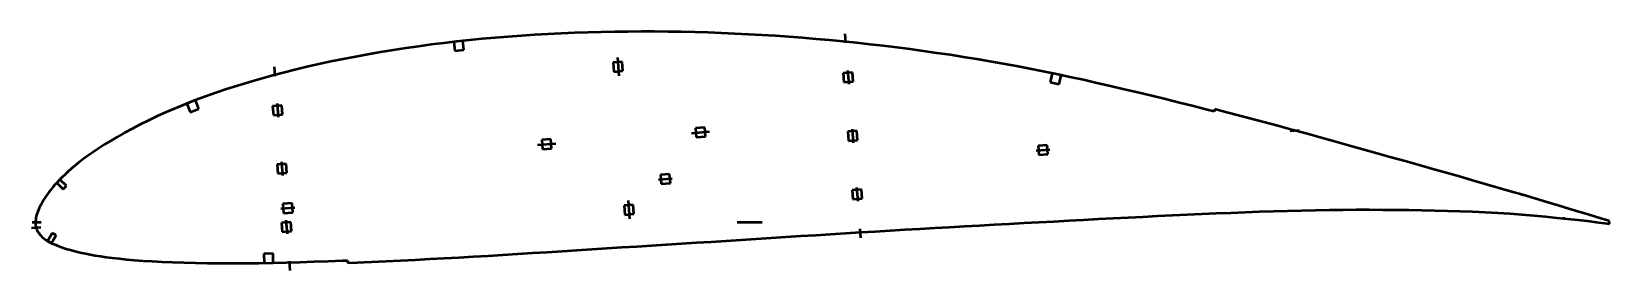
# Model space of a CAD drawing. Header units: metres. Extents: x -259 to 431, y -21 to 83.
import ezdxf

# ---------------------------------------------------------------- set-up
doc = ezdxf.new("R2010")
doc.units = ezdxf.units.M
for name, color, linetype, lineweight in [('FoilLayer', 1, 'Continuous', 50), ('StringerLayer', 1, 'Continuous', 50), ('SubLayer', 1, 'Continuous', 50)]:
    doc.layers.add(name, color=color, linetype=linetype, lineweight=lineweight)

msp = doc.modelspace()

# ---------------------------------------------------------------- linework, layer by layer
at = {"layer": 'FoilLayer'}
for p, q in [((-15.69, 82.93), (-21.51, 82.73)), ((-9.85, 83.09), (-15.69, 82.93)), ((-4, 83.21), (-9.85, 83.09)), ((1.84, 83.29), (-4, 83.21)), ((7.69, 83.33), (1.84, 83.29)), ((13.54, 83.33), (7.69, 83.33)), ((19.39, 83.28), (13.54, 83.33)), ((25.25, 83.19), (19.39, 83.28)), ((31.11, 83.06), (25.25, 83.19)), ((36.97, 82.88), (31.11, 83.06)), ((42.84, 82.67), (36.97, 82.88)), ((-95.33, 76.07), (-100.86, 75.22)), ((-89.78, 76.88), (-95.33, 76.07)), ((-84.21, 77.63), (-89.78, 76.88)), ((-78.63, 78.34), (-84.21, 77.63)), ((-73.03, 79), (-78.63, 78.34)), ((-67.43, 79.6), (-73.03, 79)), ((-61.8, 80.15), (-67.43, 79.6)), ((-56.14, 80.64), (-61.8, 80.15)), ((-50.44, 81.09), (-56.14, 80.64)), ((-44.69, 81.5), (-50.44, 81.09)), ((-38.92, 81.87), (-44.69, 81.5)), ((-33.13, 82.2), (-38.92, 81.87)), ((-27.33, 82.49), (-33.13, 82.2)), ((-21.51, 82.73), (-27.33, 82.49)), ((48.72, 82.42), (42.84, 82.67)), ((54.6, 82.12), (48.72, 82.42)), ((60.49, 81.78), (54.6, 82.12)), ((66.38, 81.41), (60.49, 81.78)), ((72.29, 80.99), (66.38, 81.41)), ((78.2, 80.54), (72.29, 80.99)), ((84.11, 80.05), (78.2, 80.54)), ((90.02, 79.52), (84.11, 80.05)), ((95.93, 78.96), (90.02, 79.52)), ((101.84, 78.36), (95.93, 78.96)), ((107.73, 77.72), (101.84, 78.36)), ((113.6, 77.05), (107.73, 77.72)), ((119.46, 76.34), (113.6, 77.05)), ((125.31, 75.59), (119.46, 76.34)), ((-133.32, 69.07), (-138.58, 67.87)), ((-128.01, 70.22), (-133.32, 69.07)), ((-122.66, 71.32), (-128.01, 70.22)), ((-117.26, 72.37), (-122.66, 71.32)), ((-111.83, 73.37), (-117.26, 72.37)), ((-106.36, 74.32), (-111.83, 73.37)), ((-100.86, 75.22), (-106.36, 74.32)), ((131.15, 74.8), (125.31, 75.59)), ((136.99, 73.97), (131.15, 74.8)), ((142.83, 73.11), (136.99, 73.97)), ((148.65, 72.2), (142.83, 73.11)), ((154.47, 71.26), (148.65, 72.2)), ((160.27, 70.27), (154.47, 71.26)), ((166.08, 69.24), (160.27, 70.27)), ((171.89, 68.17), (166.08, 69.24)), ((-159.14, 62.56), (-164.1, 61.13)), ((-154.08, 63.95), (-159.14, 62.56)), ((-148.96, 65.31), (-154.08, 63.95)), ((-143.79, 66.62), (-148.96, 65.31)), ((-138.58, 67.87), (-143.79, 66.62)), ((177.72, 67.05), (171.89, 68.17)), ((183.55, 65.9), (177.72, 67.05)), ((189.39, 64.71), (183.55, 65.9)), ((195.25, 63.47), (189.39, 64.71)), ((201.13, 62.19), (195.25, 63.47)), ((207.04, 60.87), (201.13, 62.19)), ((-178.35, 56.59), (-182.9, 54.98)), ((-173.7, 58.15), (-178.35, 56.59)), ((-168.95, 59.67), (-173.7, 58.15)), ((-164.1, 61.13), (-168.95, 59.67)), ((212.99, 59.51), (207.04, 60.87)), ((218.98, 58.1), (212.99, 59.51)), ((225.01, 56.67), (218.98, 58.1)), ((231.07, 55.22), (225.01, 56.67)), ((237.12, 53.75), (231.07, 55.22)), ((-195.92, 49.88), (-200.03, 48.12)), ((-191.69, 51.62), (-195.92, 49.88)), ((-187.35, 53.32), (-191.69, 51.62)), ((-182.9, 54.98), (-187.35, 53.32)), ((243.18, 52.25), (237.12, 53.75)), ((249.24, 50.73), (243.18, 52.25)), ((255.31, 49.18), (249.24, 50.73)), ((258.37, 48.39), (255.31, 49.18)), ((258.64, 49.41), (258.37, 48.39)), ((261.66, 48.63), (258.64, 49.41)), ((267.77, 47.03), (261.66, 48.63)), ((-211.52, 42.69), (-215.02, 40.89)), ((-207.84, 44.51), (-211.52, 42.69)), ((-204, 46.32), (-207.84, 44.51)), ((-200.03, 48.12), (-204, 46.32)), ((273.89, 45.42), (267.77, 47.03)), ((280.02, 43.78), (273.89, 45.42)), ((286.17, 42.12), (280.02, 43.78)), ((292.34, 40.44), (286.17, 42.12)), ((-224.38, 35.65), (-227.12, 33.97)), ((-221.46, 37.37), (-224.38, 35.65)), ((-218.34, 39.12), (-221.46, 37.37)), ((-215.02, 40.89), (-218.34, 39.12)), ((298.53, 38.75), (292.34, 40.44)), ((304.74, 37.04), (298.53, 38.75)), ((310.95, 35.32), (304.74, 37.04)), ((317.16, 33.6), (310.95, 35.32)), ((-236.28, 27.69), (-238.16, 26.25)), ((-234.24, 29.18), (-236.28, 27.69)), ((-232.04, 30.72), (-234.24, 29.18)), ((-229.67, 32.32), (-232.04, 30.72)), ((-227.12, 33.97), (-229.67, 32.32)), ((323.38, 31.86), (317.16, 33.6)), ((329.6, 30.12), (323.38, 31.86)), ((335.79, 28.38), (329.6, 30.12)), ((341.94, 26.66), (335.79, 28.38)), ((-244.33, 20.96), (-245.59, 19.75)), ((-242.97, 22.22), (-244.33, 20.96)), ((-241.49, 23.52), (-242.97, 22.22)), ((-239.9, 24.86), (-241.49, 23.52)), ((-238.16, 26.25), (-239.9, 24.86)), ((348.02, 24.95), (341.94, 26.66)), ((354.01, 23.26), (348.02, 24.95)), ((359.88, 21.61), (354.01, 23.26)), ((365.66, 19.96), (359.88, 21.61)), ((-250.57, 14.26), (-251.34, 13.26)), ((-249.73, 15.29), (-250.57, 14.26)), ((-248.81, 16.34), (-249.73, 15.29)), ((-247.82, 17.44), (-248.81, 16.34)), ((-246.75, 18.57), (-247.82, 17.44)), ((-245.59, 19.75), (-246.75, 18.57)), ((371.35, 18.33), (365.66, 19.96)), ((376.94, 16.69), (371.35, 18.33)), ((382.46, 15.08), (376.94, 16.69)), ((387.92, 13.52), (382.46, 15.08)), ((-255.28, 7.04), (-255.65, 6.27)), ((-254.86, 7.84), (-255.28, 7.04)), ((-254.39, 8.68), (-254.86, 7.84)), ((-253.88, 9.56), (-254.39, 8.68)), ((-253.32, 10.45), (-253.88, 9.56)), ((-252.72, 11.35), (-253.32, 10.45)), ((-252.06, 12.29), (-252.72, 11.35)), ((-251.34, 13.26), (-252.06, 12.29)), ((393.32, 11.94), (387.92, 13.52)), ((398.68, 10.36), (393.32, 11.94)), ((403.88, 8.82), (398.68, 10.36)), ((408.86, 7.34), (403.88, 8.82)), ((413.56, 5.95), (408.86, 7.34)), ((-257.22, 0.6), (-257.25, -0.04)), ((-257.16, 1.24), (-257.22, 0.6)), ((-257.06, 1.9), (-257.16, 1.24)), ((-256.92, 2.6), (-257.06, 1.9)), ((-256.76, 3.3), (-256.92, 2.6)), ((-256.54, 3.98), (-256.76, 3.3)), ((-256.28, 4.7), (-256.54, 3.98)), ((-255.98, 5.47), (-256.28, 4.7)), ((-255.65, 6.27), (-255.98, 5.47)), ((175.18, -0.28), (181.7, 0.08)), ((181.7, 0.08), (188.22, 0.42)), ((188.22, 0.42), (194.73, 0.77)), ((194.73, 0.77), (201.24, 1.12)), ((201.24, 1.12), (207.73, 1.47)), ((207.73, 1.47), (214.21, 1.81)), ((214.21, 1.81), (220.68, 2.14)), ((220.68, 2.14), (227.15, 2.46)), ((227.15, 2.46), (233.63, 2.77)), ((233.63, 2.77), (240.1, 3.08)), ((240.1, 3.08), (246.54, 3.39)), ((246.54, 3.39), (252.93, 3.69)), ((252.93, 3.69), (259.28, 3.96)), ((259.28, 3.96), (265.6, 4.22)), ((265.6, 4.22), (271.9, 4.47)), ((271.9, 4.47), (278.13, 4.7)), ((278.13, 4.7), (284.3, 4.9)), ((284.3, 4.9), (290.44, 5.06)), ((290.44, 5.06), (296.57, 5.19)), ((296.57, 5.19), (302.68, 5.3)), ((302.68, 5.3), (308.73, 5.42)), ((308.73, 5.42), (314.67, 5.53)), ((314.67, 5.53), (320.5, 5.57)), ((320.5, 5.57), (326.3, 5.54)), ((326.3, 5.54), (332.11, 5.51)), ((332.11, 5.51), (337.86, 5.5)), ((337.86, 5.5), (343.54, 5.43)), ((343.54, 5.43), (349.19, 5.3)), ((349.19, 5.3), (354.82, 5.18)), ((354.82, 5.18), (360.4, 5.08)), ((360.4, 5.08), (365.9, 4.94)), ((365.9, 4.94), (371.37, 4.7)), ((371.37, 4.7), (376.89, 4.42)), ((376.89, 4.42), (382.37, 4.14)), ((382.37, 4.14), (387.72, 3.84)), ((387.72, 3.84), (392.96, 3.44)), ((392.96, 3.44), (398.17, 2.98)), ((398.17, 2.98), (403.29, 2.5)), ((403.29, 2.5), (408.23, 2.03)), ((408.23, 2.03), (412.94, 1.54)), ((412.94, 1.54), (417.4, 1.05)), ((417.93, 4.65), (413.56, 5.95)), ((417.4, 1.05), (421.58, 0.59)), ((421.94, 3.44), (417.93, 4.65)), ((421.58, 0.59), (425.47, 0.14)), ((425.61, 2.31), (421.94, 3.44)), ((425.47, 0.14), (429.05, -0.3)), ((429.01, 1.28), (425.61, 2.31)), ((431.11, 0.61), (429.01, 1.28)), ((431.26, -0.59), (431.11, 0.61)), ((-257.25, -0.04), (-257.25, -0.62)), ((-257.25, -0.62), (-257.2, -1.2)), ((-257.2, -1.2), (-257.11, -1.78)), ((-257.11, -1.78), (-256.97, -2.36)), ((-256.97, -2.36), (-256.77, -2.95)), ((-256.77, -2.95), (-256.52, -3.53)), ((-256.52, -3.53), (-256.22, -4.1)), ((-256.22, -4.1), (-255.87, -4.66)), ((-255.87, -4.66), (-255.46, -5.21)), ((-255.46, -5.21), (-254.98, -5.76)), ((-254.98, -5.76), (-254.45, -6.29)), ((-254.45, -6.29), (-253.86, -6.81)), ((-253.86, -6.81), (-253.22, -7.32)), ((57.96, -7.22), (64.49, -6.81)), ((64.49, -6.81), (71.02, -6.39)), ((71.02, -6.39), (77.55, -5.97)), ((77.55, -5.97), (84.07, -5.56)), ((84.07, -5.56), (90.58, -5.14)), ((90.58, -5.14), (97.09, -4.74)), ((97.09, -4.74), (103.6, -4.34)), ((103.6, -4.34), (110.11, -3.94)), ((110.11, -3.94), (116.61, -3.55)), ((116.61, -3.55), (123.1, -3.17)), ((123.1, -3.17), (129.59, -2.8)), ((129.59, -2.8), (136.08, -2.43)), ((136.08, -2.43), (142.58, -2.07)), ((142.58, -2.07), (149.1, -1.72)), ((149.1, -1.72), (155.62, -1.36)), ((155.62, -1.36), (162.14, -1)), ((162.14, -1), (168.66, -0.64)), ((168.66, -0.64), (175.18, -0.28)), ((429.05, -0.3), (431.26, -0.59)), ((-253.22, -7.32), (-252.53, -7.81)), ((-252.53, -7.81), (-251.78, -8.28)), ((-251.78, -8.28), (-250.97, -8.74)), ((-250.97, -8.74), (-250.1, -9.18)), ((-250.1, -9.18), (-249.15, -9.61)), ((-249.15, -9.61), (-248.14, -10.03)), ((-248.14, -10.03), (-247.07, -10.44)), ((-247.07, -10.44), (-245.92, -10.86)), ((-245.92, -10.86), (-244.69, -11.27)), ((-244.69, -11.27), (-243.39, -11.68)), ((-243.39, -11.68), (-242, -12.08)), ((-242, -12.08), (-240.51, -12.49)), ((-240.51, -12.49), (-238.92, -12.88)), ((-238.92, -12.88), (-237.21, -13.27)), ((-237.21, -13.27), (-235.36, -13.65)), ((-235.36, -13.65), (-233.37, -14.03)), ((-52.82, -14.18), (-46.36, -13.78)), ((-46.36, -13.78), (-39.89, -13.37)), ((-39.89, -13.37), (-33.4, -12.98)), ((-33.4, -12.98), (-26.91, -12.57)), ((-26.91, -12.57), (-20.4, -12.16)), ((-20.4, -12.16), (-13.88, -11.75)), ((-13.88, -11.75), (-7.35, -11.33)), ((-7.35, -11.33), (-0.82, -10.92)), ((-0.82, -10.92), (5.72, -10.51)), ((5.72, -10.51), (12.25, -10.11)), ((12.25, -10.11), (18.78, -9.7)), ((18.78, -9.7), (25.3, -9.29)), ((25.3, -9.29), (31.83, -8.87)), ((31.83, -8.87), (38.36, -8.45)), ((38.36, -8.45), (44.9, -8.04)), ((44.9, -8.04), (51.43, -7.63)), ((51.43, -7.63), (57.96, -7.22)), ((-233.37, -14.03), (-231.21, -14.42)), ((-231.21, -14.42), (-228.89, -14.8)), ((-228.89, -14.8), (-226.38, -15.17)), ((-226.38, -15.17), (-223.66, -15.53)), ((-223.66, -15.53), (-220.71, -15.87)), ((-220.71, -15.87), (-217.5, -16.18)), ((-217.5, -16.18), (-214.02, -16.48)), ((-214.02, -16.48), (-210.25, -16.76)), ((-210.25, -16.76), (-206.2, -17.03)), ((-206.2, -17.03), (-201.87, -17.26)), ((-201.87, -17.26), (-197.28, -17.45)), ((-197.28, -17.45), (-192.41, -17.6)), ((-192.41, -17.6), (-187.3, -17.72)), ((-187.3, -17.72), (-181.98, -17.82)), ((-181.98, -17.82), (-176.52, -17.89)), ((-176.52, -17.89), (-170.95, -17.91)), ((-170.95, -17.91), (-165.3, -17.89)), ((-165.3, -17.89), (-159.54, -17.82)), ((-159.54, -17.82), (-153.65, -17.7)), ((-153.65, -17.7), (-147.66, -17.55)), ((-147.66, -17.55), (-141.59, -17.38)), ((-141.59, -17.38), (-135.44, -17.17)), ((-135.44, -17.17), (-129.21, -16.94)), ((-129.21, -16.94), (-122.92, -16.7)), ((-122.92, -16.7), (-120.81, -16.62)), ((-120.81, -16.62), (-120.77, -17.67)), ((-120.77, -17.67), (-116.56, -17.51)), ((-116.56, -17.51), (-110.24, -17.25)), ((-110.24, -17.25), (-103.92, -16.97)), ((-103.92, -16.97), (-97.59, -16.66)), ((-97.59, -16.66), (-91.22, -16.34)), ((-91.22, -16.34), (-84.83, -16.01)), ((-84.83, -16.01), (-78.43, -15.67)), ((-78.43, -15.67), (-72.04, -15.33)), ((-72.04, -15.33), (-65.65, -14.96)), ((-65.65, -14.96), (-59.25, -14.58)), ((-59.25, -14.58), (-52.82, -14.18))]:
    msp.add_line(p, q, dxfattribs=at)
at = {"layer": 'StringerLayer'}
for p, q in [((-70.3, 79.29), (-74.28, 78.86)), ((-74.28, 78.86), (-73.85, 74.89)), ((-69.87, 75.31), (-70.3, 79.29)), ((-73.85, 74.89), (-69.87, 75.31)), ((187.48, 65.11), (186.66, 61.2)), ((191.4, 64.28), (187.48, 65.11)), ((190.57, 60.37), (191.4, 64.28)), ((186.66, 61.2), (190.57, 60.37)), ((-187.34, 53.33), (-191.07, 51.87)), ((-191.07, 51.87), (-189.61, 48.14)), ((-189.61, 48.14), (-185.88, 49.6)), ((-185.88, 49.6), (-187.34, 53.33)), ((-246.62, 18.7), (-248, 17.25)), ((-248, 17.25), (-245.09, 14.5)), ((-243.72, 15.95), (-246.62, 18.7)), ((-245.09, 14.5), (-243.72, 15.95)), ((-250.02, -4.68), (-251.99, -8.16)), ((-250.24, -9.14), (-248.28, -5.66)), ((-248.28, -5.66), (-250.02, -4.68)), ((-251.99, -8.16), (-250.24, -9.14)), ((-153.36, -13.69), (-157.36, -13.77)), ((-157.36, -13.77), (-157.28, -17.77)), ((-153.28, -17.69), (-153.36, -13.69)), ((-157.28, -17.77), (-153.28, -17.69))]:
    msp.add_line(p, q, dxfattribs=at)
at = {"layer": 'SubLayer'}
for p, q in [((96.78, 82.36), (97.09, 78.37)), ((-0.56, 70.11), (-4.55, 69.8)), ((-4.55, 69.8), (-4.24, 65.81)), ((-2.71, 71.95), (-2.1, 63.97)), ((-0.26, 66.12), (-0.56, 70.11)), ((-152.84, 67.87), (-152.53, 63.88)), ((-4.24, 65.81), (-0.26, 66.12)), ((100.09, 65.48), (96.1, 65.17)), ((96.1, 65.17), (96.41, 61.18)), ((98.02, 66.32), (98.48, 60.34)), ((100.4, 61.49), (100.09, 65.48)), ((96.41, 61.18), (100.4, 61.49)), ((-149.54, 51.05), (-153.53, 50.74)), ((-153.53, 50.74), (-153.22, 46.75)), ((-151.61, 51.89), (-151.15, 45.91)), ((-149.23, 47.06), (-149.54, 51.05)), ((-153.22, 46.75), (-149.23, 47.06)), ((35.48, 41.46), (31.49, 41.15)), ((35.79, 37.47), (35.48, 41.46)), ((-31.8, 36.28), (-35.79, 35.98)), ((-35.79, 35.98), (-35.48, 31.99)), ((-31.49, 32.29), (-31.8, 36.28)), ((29.65, 39.01), (37.63, 39.62)), ((31.49, 41.15), (31.8, 37.16)), ((31.8, 37.16), (35.79, 37.47)), ((102.05, 39.93), (98.07, 39.62)), ((98.07, 39.62), (98.37, 35.64)), ((98.37, 35.64), (102.36, 35.94)), ((99.98, 40.77), (100.44, 34.79)), ((102.36, 35.94), (102.05, 39.93)), ((291.61, 39.94), (295.59, 40.25)), ((-37.63, 33.83), (-29.65, 34.44)), ((-35.48, 31.99), (-31.49, 32.29)), ((180.49, 31.39), (186.47, 31.85)), ((185.32, 33.77), (181.33, 33.46)), ((181.33, 33.46), (181.64, 29.48)), ((181.64, 29.48), (185.63, 29.78)), ((185.63, 29.78), (185.32, 33.77)), ((-147.58, 25.58), (-151.57, 25.27)), ((-151.57, 25.27), (-151.26, 21.29)), ((-151.26, 21.29), (-147.27, 21.59)), ((-149.65, 26.42), (-149.19, 20.44)), ((-147.27, 21.59), (-147.58, 25.58)), ((20.14, 21.06), (16.16, 20.76)), ((16.16, 20.76), (16.46, 16.77)), ((20.45, 17.07), (20.14, 21.06)), ((354.51, 22.6), (354.8, 23.56)), ((15.31, 18.68), (21.3, 19.14)), ((16.46, 16.77), (20.45, 17.07)), ((104.02, 14.38), (100.03, 14.08)), ((100.03, 14.08), (100.34, 10.09)), ((101.95, 15.23), (102.41, 9.24)), ((104.33, 10.39), (104.02, 14.38)), ((-145.03, 8.35), (-149.02, 8.05)), ((-149.02, 8.05), (-148.71, 4.06)), ((-144.73, 4.36), (-145.03, 8.35)), ((4.24, 7.64), (0.26, 7.33)), ((0.26, 7.33), (0.56, 3.34)), ((2.71, 1.5), (2.1, 9.48)), ((4.55, 3.65), (4.24, 7.64)), ((100.34, 10.09), (104.33, 10.39)), ((392.95, 11.53), (393.25, 12.49)), ((-258.75, 0), (-254.75, 0)), ((-149.87, 5.97), (-143.88, 6.43)), ((-145.62, 0.11), (-149.61, -0.19)), ((-148.71, 4.06), (-144.73, 4.36)), ((-147.69, 0.96), (-147.23, -5.02)), ((-145.31, -3.87), (-145.62, 0.11)), ((0.56, 3.34), (4.55, 3.65)), ((49.75, 0), (60.65, 0)), ((351.39, 4.75), (351.46, 5.75)), ((391.36, 3.06), (391.45, 4.06)), ((411.28, 1.21), (411.37, 2.21)), ((412.12, 5.85), (412.44, 6.8)), ((-258.99, -2.42), (-255, -2.12)), ((-149.61, -0.19), (-149.3, -4.18)), ((-149.3, -4.18), (-145.31, -3.87)), ((103.34, -2.8), (103.64, -6.79)), ((-146.31, -17.02), (-146, -21))]:
    msp.add_line(p, q, dxfattribs=at)

doc.saveas('drawing.dxf')
